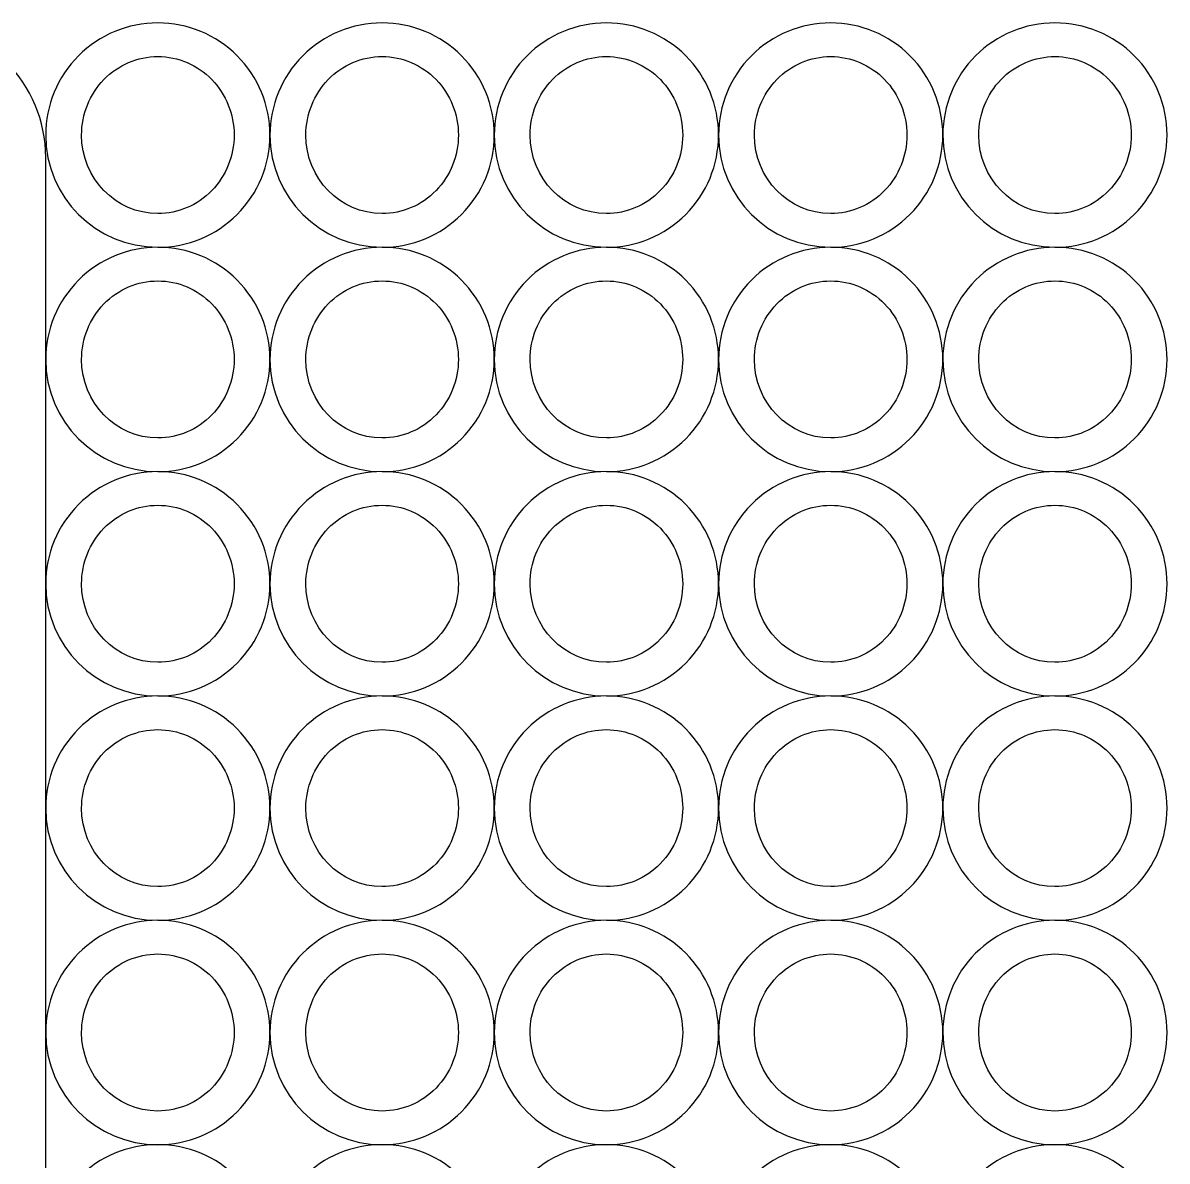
# Model space of a CAD drawing. Extents: x 0 to 100, y 0 to 100.
# Drawn here: x 74.49 to 100, y 24.63 to 50 of the extents above; entities that cross this region are included whole.
import ezdxf

# ---------------------------------------------------------------- set-up
doc = ezdxf.new("R2010")
doc.units = 0
doc.layers.add('Layer_1', color=7, linetype='CONTINUOUS')

msp = doc.modelspace()

# ---------------------------------------------------------------- linework, layer by layer
at = {"layer": 'Layer_1', "color": 7}
for p, q in [((77.49984, 49.24987), (77.49984, 49.24987)), ((82.499841, 49.24987), (82.499841, 49.24987)), ((87.499764, 49.24987), (87.499764, 49.24987)), ((92.499765, 49.24987), (92.499765, 49.24987)), ((97.499839, 49.249871), (97.499839, 49.249871)), ((75.000005, 2.999892), (75.000005, 47.0001)), ((77.49984, 45.000076), (77.49984, 45.000076)), ((82.499841, 45.000076), (82.499841, 45.000076)), ((87.499764, 45.000076), (87.499764, 45.000076)), ((92.499765, 45.000076), (92.499765, 45.000076)), ((97.499839, 45.000076), (97.499839, 45.000076)), ((77.49984, 44.24987), (77.49984, 44.24987)), ((82.499841, 44.24987), (82.499841, 44.24987)), ((87.499764, 44.24987), (87.499764, 44.24987)), ((92.499765, 44.24987), (92.499765, 44.24987)), ((97.499839, 44.24987), (97.499839, 44.24987)), ((77.49984, 39.999998), (77.49984, 39.999998)), ((82.499841, 39.999998), (82.499841, 39.999998)), ((87.499764, 39.999998), (87.499764, 39.999998)), ((92.499765, 39.999998), (92.499765, 39.999998)), ((97.499839, 39.999999), (97.499839, 39.999999)), ((77.49984, 39.249792), (77.49984, 39.249792)), ((82.499841, 39.249792), (82.499841, 39.249792)), ((87.499764, 39.249792), (87.499764, 39.249792)), ((92.499765, 39.249792), (92.499765, 39.249792)), ((97.499839, 39.249793), (97.499839, 39.249793)), ((77.49984, 35.000074), (77.49984, 35.000074)), ((82.499841, 35.000074), (82.499841, 35.000074)), ((87.499764, 35.000074), (87.499764, 35.000074)), ((92.499765, 35.000074), (92.499765, 35.000074)), ((97.499839, 35.000074), (97.499839, 35.000074)), ((77.49984, 34.249868), (77.49984, 34.249868)), ((82.499841, 34.249868), (82.499841, 34.249868)), ((87.499764, 34.249868), (87.499764, 34.249868)), ((92.499765, 34.249868), (92.499765, 34.249868)), ((97.499839, 34.249868), (97.499839, 34.249868)), ((77.49984, 30.000073), (77.49984, 30.000073)), ((82.499841, 30.000073), (82.499841, 30.000073)), ((87.499764, 30.000073), (87.499764, 30.000073)), ((92.499765, 30.000073), (92.499765, 30.000073)), ((97.499839, 30.000075), (97.499839, 30.000075)), ((77.49984, 29.249867), (77.49984, 29.249867)), ((82.499841, 29.249867), (82.499841, 29.249867)), ((87.499764, 29.249867), (87.499764, 29.249867)), ((92.499765, 29.249867), (92.499765, 29.249867)), ((97.499839, 29.249869), (97.499839, 29.249869)), ((77.49984, 25.000074), (77.49984, 25.000074)), ((82.499841, 25.000074), (82.499841, 25.000074)), ((87.499764, 25.000074), (87.499764, 25.000074)), ((92.499765, 25.000074), (92.499765, 25.000074)), ((97.499839, 25.000074), (97.499839, 25.000074))]:
    msp.add_line(p, q, dxfattribs=at)
for points in [[(71.99974, 49.999812), (73.661744, 49.999812), (75.000005, 51.33752), (75.000005, 52.999527)], [(75.000005, 47.0001), (75.000005, 48.662104), (73.661744, 49.999812), (71.99974, 49.999812)], [(77.49984, 50.000076), (76.836785, 50.000012), (76.200915, 49.736549), (75.732116, 49.267647)], [(79.267921, 49.267843), (78.799003, 49.736761), (78.16299, 50.000159), (77.49984, 50.000076)], [(82.499841, 50.000076), (81.836787, 50.000012), (81.200916, 49.736549), (80.732118, 49.267647)], [(84.267922, 49.267843), (83.799004, 49.736761), (83.162991, 50.000159), (82.499841, 50.000076)], [(87.499764, 50.000076), (86.836709, 50.000012), (86.200839, 49.736549), (85.73204, 49.267647)], [(89.267844, 49.267843), (88.798927, 49.736761), (88.162914, 50.000159), (87.499764, 50.000076)], [(92.499765, 50.000076), (91.836711, 50.000012), (91.20084, 49.736549), (90.732042, 49.267647)], [(94.267846, 49.267843), (93.798928, 49.736761), (93.162915, 50.000159), (92.499765, 50.000076)], [(97.499839, 50.000077), (96.836784, 50.000014), (96.200914, 49.736551), (95.732115, 49.267649)], [(99.267919, 49.267844), (98.799002, 49.736762), (98.162989, 50.000161), (97.499839, 50.000077)], [(75.732116, 49.267647), (75.263318, 48.798745), (74.999996, 48.162816), (75.000079, 47.499762)], [(76.297754, 48.73725), (76.616558, 49.06546), (77.048962, 49.249856), (77.49984, 49.24987)], [(77.49984, 49.24987), (77.950812, 49.250006), (78.383358, 49.065677), (78.702281, 48.73745)], [(80.000154, 47.499762), (80.000237, 48.162912), (79.736838, 48.798925), (79.267921, 49.267843)], [(80.732118, 49.267647), (80.263319, 48.798745), (79.999997, 48.162816), (80.00008, 47.499762)], [(81.297756, 48.73725), (81.616559, 49.06546), (82.048964, 49.249856), (82.499841, 49.24987)], [(82.499841, 49.24987), (82.950814, 49.250006), (83.383359, 49.065677), (83.702282, 48.73745)], [(85.000155, 47.499762), (85.000238, 48.162912), (84.73684, 48.798925), (84.267922, 49.267843)], [(85.73204, 49.267647), (85.263242, 48.798745), (84.99992, 48.162816), (85.000003, 47.499762)], [(86.297678, 48.73725), (86.616482, 49.06546), (87.048886, 49.249856), (87.499764, 49.24987)], [(87.499764, 49.24987), (87.950736, 49.250006), (88.383282, 49.065677), (88.702205, 48.73745)], [(90.000077, 47.499762), (90.000161, 48.162912), (89.736762, 48.798925), (89.267844, 49.267843)], [(90.732042, 49.267647), (90.263243, 48.798745), (89.999921, 48.162816), (90.000004, 47.499762)], [(91.297679, 48.73725), (91.616483, 49.06546), (92.048888, 49.249856), (92.499765, 49.24987)], [(92.499765, 49.24987), (92.950737, 49.250006), (93.383283, 49.065677), (93.702206, 48.73745)], [(95.000079, 47.499762), (95.000162, 48.162912), (94.736764, 48.798925), (94.267846, 49.267843)], [(95.732115, 49.267649), (95.263317, 48.798747), (94.999995, 48.162818), (95.000078, 47.499764)], [(96.297753, 48.737251), (96.616557, 49.065462), (97.048961, 49.249857), (97.499839, 49.249871)], [(97.499839, 49.249871), (97.950811, 49.250008), (98.383357, 49.065679), (98.70228, 48.737452)], [(100.000152, 47.499764), (100.000236, 48.162914), (99.736837, 48.798927), (99.267919, 49.267844)], [(75.799891, 47.499762), (75.799863, 47.9639), (75.978951, 48.409039), (76.297754, 48.73725)], [(78.702281, 48.73745), (79.021204, 48.409223), (79.200366, 47.963998), (79.200339, 47.499762)], [(80.799892, 47.499762), (80.799864, 47.9639), (80.978952, 48.409039), (81.297756, 48.73725)], [(83.702282, 48.73745), (84.021205, 48.409223), (84.200368, 47.963998), (84.20034, 47.499762)], [(85.799815, 47.499762), (85.799787, 47.9639), (85.978874, 48.409039), (86.297678, 48.73725)], [(88.702205, 48.73745), (89.021128, 48.409223), (89.20029, 47.963998), (89.200263, 47.499762)], [(90.799816, 47.499762), (90.799788, 47.9639), (90.978876, 48.409039), (91.297679, 48.73725)], [(93.702206, 48.73745), (94.021129, 48.409223), (94.200292, 47.963998), (94.200264, 47.499762)], [(95.79989, 47.499764), (95.799862, 47.963902), (95.978949, 48.409041), (96.297753, 48.737251)], [(98.70228, 48.737452), (99.021203, 48.409225), (99.200365, 47.964), (99.200338, 47.499764)], [(75.000079, 47.499762), (75.000211, 46.119237), (76.119315, 45.000133), (77.49984, 45.000001)], [(77.49984, 45.750204), (76.561143, 45.750233), (75.800128, 46.533457), (75.799891, 47.499762)], [(79.200339, 47.499762), (79.200225, 47.035621), (79.020999, 46.590537), (78.702092, 46.262429)], [(79.267725, 45.732039), (79.736627, 46.200837), (80.00009, 46.836708), (80.000154, 47.499762)], [(80.00008, 47.499762), (80.000212, 46.119237), (81.119316, 45.000133), (82.499841, 45.000001)], [(82.499841, 45.750204), (81.561145, 45.750233), (80.80013, 46.533457), (80.799892, 47.499762)], [(84.20034, 47.499762), (84.200226, 47.035621), (84.021, 46.590537), (83.702093, 46.262429)], [(84.267726, 45.732039), (84.736628, 46.200837), (85.000091, 46.836708), (85.000155, 47.499762)], [(85.000003, 47.499762), (85.000135, 46.119237), (86.119239, 45.000133), (87.499764, 45.000001)], [(87.499764, 45.750204), (86.561067, 45.750233), (85.800052, 46.533457), (85.799815, 47.499762)], [(89.200263, 47.499762), (89.200149, 47.035621), (89.020923, 46.590537), (88.702016, 46.262429)], [(89.267649, 45.732039), (89.736551, 46.200837), (90.000014, 46.836708), (90.000077, 47.499762)], [(90.000004, 47.499762), (90.000136, 46.119237), (91.11924, 45.000133), (92.499765, 45.000001)], [(92.499765, 45.750204), (91.561069, 45.750233), (90.800054, 46.533457), (90.799816, 47.499762)], [(94.200264, 47.499762), (94.20015, 47.035621), (94.020924, 46.590537), (93.702017, 46.262429)], [(94.26765, 45.732039), (94.736552, 46.200837), (95.000015, 46.836708), (95.000079, 47.499762)], [(95.000078, 47.499764), (95.00021, 46.119238), (96.119314, 45.000135), (97.499839, 45.000003)], [(97.499839, 45.750206), (96.561142, 45.750235), (95.800127, 46.533459), (95.79989, 47.499764)], [(99.200338, 47.499764), (99.200224, 47.035622), (99.020998, 46.590539), (98.702091, 46.262431)], [(99.267724, 45.73204), (99.736626, 46.200838), (100.000089, 46.836709), (100.000152, 47.499764)], [(78.702092, 46.262429), (78.383184, 45.934322), (77.95072, 45.750068), (77.49984, 45.750204)], [(83.702093, 46.262429), (83.383186, 45.934322), (82.950721, 45.750068), (82.499841, 45.750204)], [(88.702016, 46.262429), (88.383108, 45.934322), (87.950644, 45.750068), (87.499764, 45.750204)], [(93.702017, 46.262429), (93.38311, 45.934322), (92.950645, 45.750068), (92.499765, 45.750204)], [(98.702091, 46.262431), (98.383183, 45.934323), (97.950719, 45.75007), (97.499839, 45.750206)], [(77.49984, 45.000001), (78.162894, 44.999918), (78.798823, 45.26324), (79.267725, 45.732039)], [(82.499841, 45.000001), (83.162895, 44.999918), (83.798824, 45.26324), (84.267726, 45.732039)], [(87.499764, 45.000001), (88.162818, 44.999918), (88.798747, 45.26324), (89.267649, 45.732039)], [(92.499765, 45.000001), (93.162819, 44.999918), (93.798748, 45.26324), (94.26765, 45.732039)], [(97.499839, 45.000003), (98.162893, 44.99992), (98.798822, 45.263242), (99.267724, 45.73204)], [(77.49984, 45.000076), (76.836785, 45.000012), (76.200915, 44.736549), (75.732116, 44.267647)], [(79.267921, 44.267843), (78.799003, 44.736761), (78.16299, 45.000159), (77.49984, 45.000076)], [(82.499841, 45.000076), (81.836787, 45.000012), (81.200916, 44.736549), (80.732118, 44.267647)], [(84.267922, 44.267843), (83.799004, 44.736761), (83.162991, 45.000159), (82.499841, 45.000076)], [(87.499764, 45.000076), (86.836709, 45.000012), (86.200839, 44.736549), (85.73204, 44.267647)], [(89.267844, 44.267843), (88.798927, 44.736761), (88.162914, 45.000159), (87.499764, 45.000076)], [(92.499765, 45.000076), (91.836711, 45.000012), (91.20084, 44.736549), (90.732042, 44.267647)], [(94.267846, 44.267843), (93.798928, 44.736761), (93.162915, 45.000159), (92.499765, 45.000076)], [(97.499839, 45.000076), (96.836784, 45.000013), (96.200914, 44.736549), (95.732115, 44.267648)], [(99.267919, 44.267843), (98.799002, 44.736761), (98.162989, 45.000159), (97.499839, 45.000076)], [(75.732116, 44.267647), (75.263318, 43.798745), (74.999996, 43.162816), (75.000079, 42.499762)], [(76.297754, 43.73725), (76.616558, 44.06546), (77.048962, 44.249856), (77.49984, 44.24987)], [(77.49984, 44.24987), (77.950812, 44.250006), (78.383358, 44.065677), (78.702281, 43.73745)], [(80.000154, 42.499762), (80.000237, 43.162912), (79.736838, 43.798925), (79.267921, 44.267843)], [(80.732118, 44.267647), (80.263319, 43.798745), (79.999997, 43.162816), (80.00008, 42.499762)], [(81.297756, 43.73725), (81.616559, 44.06546), (82.048964, 44.249856), (82.499841, 44.24987)], [(82.499841, 44.24987), (82.950814, 44.250006), (83.383359, 44.065677), (83.702282, 43.73745)], [(85.000155, 42.499762), (85.000238, 43.162912), (84.73684, 43.798925), (84.267922, 44.267843)], [(85.73204, 44.267647), (85.263242, 43.798745), (84.99992, 43.162816), (85.000003, 42.499762)], [(86.297678, 43.73725), (86.616482, 44.06546), (87.048886, 44.249856), (87.499764, 44.24987)], [(87.499764, 44.24987), (87.950736, 44.250006), (88.383282, 44.065677), (88.702205, 43.73745)], [(90.000077, 42.499762), (90.000161, 43.162912), (89.736762, 43.798925), (89.267844, 44.267843)], [(90.732042, 44.267647), (90.263243, 43.798745), (89.999921, 43.162816), (90.000004, 42.499762)], [(91.297679, 43.73725), (91.616483, 44.06546), (92.048888, 44.249856), (92.499765, 44.24987)], [(92.499765, 44.24987), (92.950737, 44.250006), (93.383283, 44.065677), (93.702206, 43.73745)], [(95.000079, 42.499762), (95.000162, 43.162912), (94.736764, 43.798925), (94.267846, 44.267843)], [(95.732115, 44.267648), (95.263317, 43.798746), (94.999995, 43.162816), (95.000078, 42.499762)], [(96.297753, 43.73725), (96.616557, 44.065461), (97.048961, 44.249856), (97.499839, 44.24987)], [(97.499839, 44.24987), (97.950811, 44.250006), (98.383357, 44.065677), (98.70228, 43.737451)], [(100.000152, 42.499762), (100.000236, 43.162912), (99.736837, 43.798925), (99.267919, 44.267843)], [(75.799891, 42.499762), (75.799863, 42.9639), (75.978951, 43.409039), (76.297754, 43.73725)], [(78.702281, 43.73745), (79.021204, 43.409223), (79.200366, 42.963999), (79.200339, 42.499762)], [(80.799892, 42.499762), (80.799864, 42.9639), (80.978952, 43.409039), (81.297756, 43.73725)], [(83.702282, 43.73745), (84.021205, 43.409223), (84.200368, 42.963999), (84.20034, 42.499762)], [(85.799815, 42.499762), (85.799787, 42.9639), (85.978874, 43.409039), (86.297678, 43.73725)], [(88.702205, 43.73745), (89.021128, 43.409223), (89.20029, 42.963999), (89.200263, 42.499762)], [(90.799816, 42.499762), (90.799788, 42.9639), (90.978876, 43.409039), (91.297679, 43.73725)], [(93.702206, 43.73745), (94.021129, 43.409223), (94.200292, 42.963999), (94.200264, 42.499762)], [(95.79989, 42.499762), (95.799862, 42.963901), (95.978949, 43.40904), (96.297753, 43.73725)], [(98.70228, 43.737451), (99.021203, 43.409224), (99.200365, 42.963999), (99.200338, 42.499762)], [(75.000079, 42.499762), (75.000211, 41.119237), (76.119315, 40.000133), (77.49984, 40.000001)], [(77.49984, 40.750204), (76.561143, 40.750233), (75.800128, 41.533457), (75.799891, 42.499762)], [(79.200339, 42.499762), (79.200225, 42.035621), (79.020999, 41.590537), (78.702092, 41.262429)], [(79.267725, 40.732039), (79.736627, 41.200837), (80.00009, 41.836708), (80.000154, 42.499762)], [(80.00008, 42.499762), (80.000212, 41.119237), (81.119316, 40.000133), (82.499841, 40.000001)], [(82.499841, 40.750204), (81.561145, 40.750233), (80.80013, 41.533457), (80.799892, 42.499762)], [(84.20034, 42.499762), (84.200226, 42.035621), (84.021, 41.590537), (83.702093, 41.262429)], [(84.267726, 40.732039), (84.736628, 41.200837), (85.000091, 41.836708), (85.000155, 42.499762)], [(85.000003, 42.499762), (85.000135, 41.119237), (86.119239, 40.000133), (87.499764, 40.000001)], [(87.499764, 40.750204), (86.561067, 40.750233), (85.800052, 41.533457), (85.799815, 42.499762)], [(89.200263, 42.499762), (89.200149, 42.035621), (89.020923, 41.590537), (88.702016, 41.262429)], [(89.267649, 40.732039), (89.736551, 41.200837), (90.000014, 41.836708), (90.000077, 42.499762)], [(90.000004, 42.499762), (90.000136, 41.119237), (91.11924, 40.000133), (92.499765, 40.000001)], [(92.499765, 40.750204), (91.561069, 40.750233), (90.800054, 41.533457), (90.799816, 42.499762)], [(94.200264, 42.499762), (94.20015, 42.035621), (94.020924, 41.590537), (93.702017, 41.262429)], [(94.26765, 40.732039), (94.736552, 41.200837), (95.000015, 41.836708), (95.000079, 42.499762)], [(95.000078, 42.499762), (95.00021, 41.119237), (96.119314, 40.000134), (97.499839, 40.000001)], [(97.499839, 40.750205), (96.561142, 40.750234), (95.800127, 41.533457), (95.79989, 42.499762)], [(99.200338, 42.499762), (99.200224, 42.035621), (99.020998, 41.590537), (98.702091, 41.26243)], [(99.267724, 40.732039), (99.736626, 41.200837), (100.000089, 41.836708), (100.000152, 42.499762)], [(78.702092, 41.262429), (78.383184, 40.934322), (77.95072, 40.750068), (77.49984, 40.750204)], [(83.702093, 41.262429), (83.383186, 40.934322), (82.950721, 40.750068), (82.499841, 40.750204)], [(88.702016, 41.262429), (88.383108, 40.934322), (87.950644, 40.750068), (87.499764, 40.750204)], [(93.702017, 41.262429), (93.38311, 40.934322), (92.950645, 40.750068), (92.499765, 40.750204)], [(98.702091, 41.26243), (98.383183, 40.934322), (97.950719, 40.750068), (97.499839, 40.750205)], [(77.49984, 40.000001), (78.162894, 39.999918), (78.798823, 40.26324), (79.267725, 40.732039)], [(82.499841, 40.000001), (83.162895, 39.999918), (83.798824, 40.26324), (84.267726, 40.732039)], [(87.499764, 40.000001), (88.162818, 39.999918), (88.798747, 40.26324), (89.267649, 40.732039)], [(92.499765, 40.000001), (93.162819, 39.999918), (93.798748, 40.26324), (94.26765, 40.732039)], [(97.499839, 40.000001), (98.162893, 39.999918), (98.798822, 40.263241), (99.267724, 40.732039)], [(77.49984, 39.999998), (76.836785, 39.999935), (76.200915, 39.736472), (75.732116, 39.26757)], [(79.267921, 39.267765), (78.799003, 39.736683), (78.16299, 40.000082), (77.49984, 39.999998)], [(82.499841, 39.999998), (81.836787, 39.999935), (81.200916, 39.736472), (80.732118, 39.26757)], [(84.267922, 39.267765), (83.799004, 39.736683), (83.162991, 40.000082), (82.499841, 39.999998)], [(87.499764, 39.999998), (86.836709, 39.999935), (86.200839, 39.736472), (85.73204, 39.26757)], [(89.267844, 39.267765), (88.798927, 39.736683), (88.162914, 40.000082), (87.499764, 39.999998)], [(92.499765, 39.999998), (91.836711, 39.999935), (91.20084, 39.736472), (90.732042, 39.26757)], [(94.267846, 39.267765), (93.798928, 39.736683), (93.162915, 40.000082), (92.499765, 39.999998)], [(97.499839, 39.999999), (96.836784, 39.999935), (96.200914, 39.736472), (95.732115, 39.26757)], [(99.267919, 39.267766), (98.799002, 39.736683), (98.162989, 40.000082), (97.499839, 39.999999)], [(75.732116, 39.26757), (75.263318, 38.798668), (74.999996, 38.162739), (75.000079, 37.499684)], [(76.297754, 38.737172), (76.616558, 39.065383), (77.048962, 39.249778), (77.49984, 39.249792)], [(77.49984, 39.249792), (77.950812, 39.249929), (78.383358, 39.0656), (78.702281, 38.737373)], [(80.000154, 37.499684), (80.000237, 38.162834), (79.736838, 38.798847), (79.267921, 39.267765)], [(80.732118, 39.26757), (80.263319, 38.798668), (79.999997, 38.162739), (80.00008, 37.499684)], [(81.297756, 38.737172), (81.616559, 39.065383), (82.048964, 39.249778), (82.499841, 39.249792)], [(82.499841, 39.249792), (82.950814, 39.249929), (83.383359, 39.0656), (83.702282, 38.737373)], [(85.000155, 37.499684), (85.000238, 38.162834), (84.73684, 38.798847), (84.267922, 39.267765)], [(85.73204, 39.26757), (85.263242, 38.798668), (84.99992, 38.162739), (85.000003, 37.499684)], [(86.297678, 38.737172), (86.616482, 39.065383), (87.048886, 39.249778), (87.499764, 39.249792)], [(87.499764, 39.249792), (87.950736, 39.249929), (88.383282, 39.0656), (88.702205, 38.737373)], [(90.000077, 37.499684), (90.000161, 38.162834), (89.736762, 38.798847), (89.267844, 39.267765)], [(90.732042, 39.26757), (90.263243, 38.798668), (89.999921, 38.162739), (90.000004, 37.499684)], [(91.297679, 38.737172), (91.616483, 39.065383), (92.048888, 39.249778), (92.499765, 39.249792)], [(92.499765, 39.249792), (92.950737, 39.249929), (93.383283, 39.0656), (93.702206, 38.737373)], [(95.000079, 37.499684), (95.000162, 38.162834), (94.736764, 38.798847), (94.267846, 39.267765)], [(95.732115, 39.26757), (95.263317, 38.798668), (94.999995, 38.162739), (95.000078, 37.499685)], [(96.297753, 38.737173), (96.616557, 39.065383), (97.048961, 39.249779), (97.499839, 39.249793)], [(97.499839, 39.249793), (97.950811, 39.249929), (98.383357, 39.0656), (98.70228, 38.737373)], [(100.000152, 37.499685), (100.000236, 38.162835), (99.736837, 38.798848), (99.267919, 39.267766)], [(75.799891, 37.499684), (75.799863, 37.963823), (75.978951, 38.408962), (76.297754, 38.737172)], [(78.702281, 38.737373), (79.021204, 38.409146), (79.200366, 37.963921), (79.200339, 37.499684)], [(80.799892, 37.499684), (80.799864, 37.963823), (80.978952, 38.408962), (81.297756, 38.737172)], [(83.702282, 38.737373), (84.021205, 38.409146), (84.200368, 37.963921), (84.20034, 37.499684)], [(85.799815, 37.499684), (85.799787, 37.963823), (85.978874, 38.408962), (86.297678, 38.737172)], [(88.702205, 38.737373), (89.021128, 38.409146), (89.20029, 37.963921), (89.200263, 37.499684)], [(90.799816, 37.499684), (90.799788, 37.963823), (90.978876, 38.408962), (91.297679, 38.737172)], [(93.702206, 38.737373), (94.021129, 38.409146), (94.200292, 37.963921), (94.200264, 37.499684)], [(95.79989, 37.499685), (95.799862, 37.963823), (95.978949, 38.408962), (96.297753, 38.737173)], [(98.70228, 38.737373), (99.021203, 38.409146), (99.200365, 37.963921), (99.200338, 37.499685)], [(75.000079, 37.499684), (75.000211, 36.119159), (76.119315, 35.000056), (77.49984, 34.999924)], [(77.49984, 35.750127), (76.561143, 35.750156), (75.800128, 36.53338), (75.799891, 37.499684)], [(79.200339, 37.499684), (79.200225, 37.035543), (79.020999, 36.59046), (78.702092, 36.262352)], [(79.267725, 35.731961), (79.736627, 36.200759), (80.00009, 36.83663), (80.000154, 37.499684)], [(80.00008, 37.499684), (80.000212, 36.119159), (81.119316, 35.000056), (82.499841, 34.999924)], [(82.499841, 35.750127), (81.561145, 35.750156), (80.80013, 36.53338), (80.799892, 37.499684)], [(84.20034, 37.499684), (84.200226, 37.035543), (84.021, 36.59046), (83.702093, 36.262352)], [(84.267726, 35.731961), (84.736628, 36.200759), (85.000091, 36.83663), (85.000155, 37.499684)], [(85.000003, 37.499684), (85.000135, 36.119159), (86.119239, 35.000056), (87.499764, 34.999924)], [(87.499764, 35.750127), (86.561067, 35.750156), (85.800052, 36.53338), (85.799815, 37.499684)], [(89.200263, 37.499684), (89.200149, 37.035543), (89.020923, 36.59046), (88.702016, 36.262352)], [(89.267649, 35.731961), (89.736551, 36.200759), (90.000014, 36.83663), (90.000077, 37.499684)], [(90.000004, 37.499684), (90.000136, 36.119159), (91.11924, 35.000056), (92.499765, 34.999924)], [(92.499765, 35.750127), (91.561069, 35.750156), (90.800054, 36.53338), (90.799816, 37.499684)], [(94.200264, 37.499684), (94.20015, 37.035543), (94.020924, 36.59046), (93.702017, 36.262352)], [(94.26765, 35.731961), (94.736552, 36.200759), (95.000015, 36.83663), (95.000079, 37.499684)], [(95.000078, 37.499685), (95.00021, 36.11916), (96.119314, 35.000056), (97.499839, 34.999924)], [(97.499839, 35.750127), (96.561142, 35.750156), (95.800127, 36.53338), (95.79989, 37.499685)], [(99.200338, 37.499685), (99.200224, 37.035544), (99.020998, 36.59046), (98.702091, 36.262352)], [(99.267724, 35.731961), (99.736626, 36.20076), (100.000089, 36.836631), (100.000152, 37.499685)], [(78.702092, 36.262352), (78.383184, 35.934244), (77.95072, 35.749991), (77.49984, 35.750127)], [(83.702093, 36.262352), (83.383186, 35.934244), (82.950721, 35.749991), (82.499841, 35.750127)], [(88.702016, 36.262352), (88.383108, 35.934244), (87.950644, 35.749991), (87.499764, 35.750127)], [(93.702017, 36.262352), (93.38311, 35.934244), (92.950645, 35.749991), (92.499765, 35.750127)], [(98.702091, 36.262352), (98.383183, 35.934244), (97.950719, 35.749991), (97.499839, 35.750127)], [(77.49984, 34.999924), (78.162894, 34.99984), (78.798823, 35.263163), (79.267725, 35.731961)], [(82.499841, 34.999924), (83.162895, 34.99984), (83.798824, 35.263163), (84.267726, 35.731961)], [(87.499764, 34.999924), (88.162818, 34.99984), (88.798747, 35.263163), (89.267649, 35.731961)], [(92.499765, 34.999924), (93.162819, 34.99984), (93.798748, 35.263163), (94.26765, 35.731961)], [(97.499839, 34.999924), (98.162893, 34.999841), (98.798822, 35.263163), (99.267724, 35.731961)], [(77.49984, 35.000074), (76.836785, 35.00001), (76.200915, 34.736547), (75.732116, 34.267645)], [(79.267921, 34.267841), (78.799003, 34.736758), (78.16299, 35.000157), (77.49984, 35.000074)], [(82.499841, 35.000074), (81.836787, 35.00001), (81.200916, 34.736547), (80.732118, 34.267645)], [(84.267922, 34.267841), (83.799004, 34.736758), (83.162991, 35.000157), (82.499841, 35.000074)], [(87.499764, 35.000074), (86.836709, 35.00001), (86.200839, 34.736547), (85.73204, 34.267645)], [(89.267844, 34.267841), (88.798927, 34.736758), (88.162914, 35.000157), (87.499764, 35.000074)], [(92.499765, 35.000074), (91.836711, 35.00001), (91.20084, 34.736547), (90.732042, 34.267645)], [(94.267846, 34.267841), (93.798928, 34.736758), (93.162915, 35.000157), (92.499765, 35.000074)], [(97.499839, 35.000074), (96.836784, 35.00001), (96.200914, 34.736547), (95.732115, 34.267645)], [(99.267919, 34.267841), (98.799002, 34.736758), (98.162989, 35.000157), (97.499839, 35.000074)], [(75.732116, 34.267645), (75.263318, 33.798743), (74.999996, 33.162814), (75.000079, 32.49976)], [(76.297754, 33.737248), (76.616558, 34.065458), (77.048962, 34.249854), (77.49984, 34.249868)], [(77.49984, 34.249868), (77.950812, 34.250004), (78.383358, 34.065675), (78.702281, 33.737448)], [(80.000154, 32.49976), (80.000237, 33.16291), (79.736838, 33.798923), (79.267921, 34.267841)], [(80.732118, 34.267645), (80.263319, 33.798743), (79.999997, 33.162814), (80.00008, 32.49976)], [(81.297756, 33.737248), (81.616559, 34.065458), (82.048964, 34.249854), (82.499841, 34.249868)], [(82.499841, 34.249868), (82.950814, 34.250004), (83.383359, 34.065675), (83.702282, 33.737448)], [(85.000155, 32.49976), (85.000238, 33.16291), (84.73684, 33.798923), (84.267922, 34.267841)], [(85.73204, 34.267645), (85.263242, 33.798743), (84.99992, 33.162814), (85.000003, 32.49976)], [(86.297678, 33.737248), (86.616482, 34.065458), (87.048886, 34.249854), (87.499764, 34.249868)], [(87.499764, 34.249868), (87.950736, 34.250004), (88.383282, 34.065675), (88.702205, 33.737448)], [(90.000077, 32.49976), (90.000161, 33.16291), (89.736762, 33.798923), (89.267844, 34.267841)], [(90.732042, 34.267645), (90.263243, 33.798743), (89.999921, 33.162814), (90.000004, 32.49976)], [(91.297679, 33.737248), (91.616483, 34.065458), (92.048888, 34.249854), (92.499765, 34.249868)], [(92.499765, 34.249868), (92.950737, 34.250004), (93.383283, 34.065675), (93.702206, 33.737448)], [(95.000079, 32.49976), (95.000162, 33.16291), (94.736764, 33.798923), (94.267846, 34.267841)], [(95.732115, 34.267645), (95.263317, 33.798743), (94.999995, 33.162814), (95.000078, 32.49976)], [(96.297753, 33.737248), (96.616557, 34.065458), (97.048961, 34.249854), (97.499839, 34.249868)], [(97.499839, 34.249868), (97.950811, 34.250004), (98.383357, 34.065675), (98.70228, 33.737448)], [(100.000152, 32.49976), (100.000236, 33.16291), (99.736837, 33.798923), (99.267919, 34.267841)], [(75.799891, 32.49976), (75.799863, 32.963898), (75.978951, 33.409037), (76.297754, 33.737248)], [(78.702281, 33.737448), (79.021204, 33.409221), (79.200366, 32.963996), (79.200339, 32.49976)], [(80.799892, 32.49976), (80.799864, 32.963898), (80.978952, 33.409037), (81.297756, 33.737248)], [(83.702282, 33.737448), (84.021205, 33.409221), (84.200368, 32.963996), (84.20034, 32.49976)], [(85.799815, 32.49976), (85.799787, 32.963898), (85.978874, 33.409037), (86.297678, 33.737248)], [(88.702205, 33.737448), (89.021128, 33.409221), (89.20029, 32.963996), (89.200263, 32.49976)], [(90.799816, 32.49976), (90.799788, 32.963898), (90.978876, 33.409037), (91.297679, 33.737248)], [(93.702206, 33.737448), (94.021129, 33.409221), (94.200292, 32.963996), (94.200264, 32.49976)], [(95.79989, 32.49976), (95.799862, 32.963898), (95.978949, 33.409037), (96.297753, 33.737248)], [(98.70228, 33.737448), (99.021203, 33.409221), (99.200365, 32.963996), (99.200338, 32.49976)], [(75.000079, 32.49976), (75.000211, 31.119235), (76.119315, 30.000131), (77.49984, 29.999999)], [(77.49984, 30.750202), (76.561143, 30.750231), (75.800128, 31.533455), (75.799891, 32.49976)], [(79.200339, 32.49976), (79.200225, 32.035618), (79.020999, 31.590535), (78.702092, 31.262427)], [(79.267725, 30.732036), (79.736627, 31.200835), (80.00009, 31.836705), (80.000154, 32.49976)], [(80.00008, 32.49976), (80.000212, 31.119235), (81.119316, 30.000131), (82.499841, 29.999999)], [(82.499841, 30.750202), (81.561145, 30.750231), (80.80013, 31.533455), (80.799892, 32.49976)], [(84.20034, 32.49976), (84.200226, 32.035618), (84.021, 31.590535), (83.702093, 31.262427)], [(84.267726, 30.732036), (84.736628, 31.200835), (85.000091, 31.836705), (85.000155, 32.49976)], [(85.000003, 32.49976), (85.000135, 31.119235), (86.119239, 30.000131), (87.499764, 29.999999)], [(87.499764, 30.750202), (86.561067, 30.750231), (85.800052, 31.533455), (85.799815, 32.49976)], [(89.200263, 32.49976), (89.200149, 32.035618), (89.020923, 31.590535), (88.702016, 31.262427)], [(89.267649, 30.732036), (89.736551, 31.200835), (90.000014, 31.836705), (90.000077, 32.49976)], [(90.000004, 32.49976), (90.000136, 31.119235), (91.11924, 30.000131), (92.499765, 29.999999)], [(92.499765, 30.750202), (91.561069, 30.750231), (90.800054, 31.533455), (90.799816, 32.49976)], [(94.200264, 32.49976), (94.20015, 32.035618), (94.020924, 31.590535), (93.702017, 31.262427)], [(94.26765, 30.732036), (94.736552, 31.200835), (95.000015, 31.836705), (95.000079, 32.49976)], [(95.000078, 32.49976), (95.00021, 31.119235), (96.119314, 30.000131), (97.499839, 29.999999)], [(97.499839, 30.750202), (96.561142, 30.750231), (95.800127, 31.533455), (95.79989, 32.49976)], [(99.200338, 32.49976), (99.200224, 32.035618), (99.020998, 31.590535), (98.702091, 31.262427)], [(99.267724, 30.732036), (99.736626, 31.200835), (100.000089, 31.836705), (100.000152, 32.49976)], [(78.702092, 31.262427), (78.383184, 30.934319), (77.95072, 30.750066), (77.49984, 30.750202)], [(83.702093, 31.262427), (83.383186, 30.934319), (82.950721, 30.750066), (82.499841, 30.750202)], [(88.702016, 31.262427), (88.383108, 30.934319), (87.950644, 30.750066), (87.499764, 30.750202)], [(93.702017, 31.262427), (93.38311, 30.934319), (92.950645, 30.750066), (92.499765, 30.750202)], [(98.702091, 31.262427), (98.383183, 30.934319), (97.950719, 30.750066), (97.499839, 30.750202)], [(77.49984, 29.999999), (78.162894, 29.999916), (78.798823, 30.263238), (79.267725, 30.732036)], [(82.499841, 29.999999), (83.162895, 29.999916), (83.798824, 30.263238), (84.267726, 30.732036)], [(87.499764, 29.999999), (88.162818, 29.999916), (88.798747, 30.263238), (89.267649, 30.732036)], [(92.499765, 29.999999), (93.162819, 29.999916), (93.798748, 30.263238), (94.26765, 30.732036)], [(97.499839, 29.999999), (98.162893, 29.999916), (98.798822, 30.263238), (99.267724, 30.732036)], [(77.49984, 30.000073), (76.836785, 30.00001), (76.200915, 29.736547), (75.732116, 29.267645)], [(79.267921, 29.26784), (78.799003, 29.736758), (78.16299, 30.000157), (77.49984, 30.000073)], [(82.499841, 30.000073), (81.836787, 30.00001), (81.200916, 29.736547), (80.732118, 29.267645)], [(84.267922, 29.26784), (83.799004, 29.736758), (83.162991, 30.000157), (82.499841, 30.000073)], [(87.499764, 30.000073), (86.836709, 30.00001), (86.200839, 29.736547), (85.73204, 29.267645)], [(89.267844, 29.26784), (88.798927, 29.736758), (88.162914, 30.000157), (87.499764, 30.000073)], [(92.499765, 30.000073), (91.836711, 30.00001), (91.20084, 29.736547), (90.732042, 29.267645)], [(94.267846, 29.26784), (93.798928, 29.736758), (93.162915, 30.000157), (92.499765, 30.000073)], [(97.499839, 30.000075), (96.836784, 30.000012), (96.200914, 29.736548), (95.732115, 29.267646)], [(99.267919, 29.267842), (98.799002, 29.73676), (98.162989, 30.000158), (97.499839, 30.000075)], [(75.732116, 29.267645), (75.263318, 28.798743), (74.999996, 28.162814), (75.000079, 27.499759)], [(76.297754, 28.737247), (76.616558, 29.065458), (77.048962, 29.249853), (77.49984, 29.249867)], [(77.49984, 29.249867), (77.950812, 29.250004), (78.383358, 29.065675), (78.702281, 28.737448)], [(80.000154, 27.499759), (80.000237, 28.162909), (79.736838, 28.798922), (79.267921, 29.26784)], [(80.732118, 29.267645), (80.263319, 28.798743), (79.999997, 28.162814), (80.00008, 27.499759)], [(81.297756, 28.737247), (81.616559, 29.065458), (82.048964, 29.249853), (82.499841, 29.249867)], [(82.499841, 29.249867), (82.950814, 29.250004), (83.383359, 29.065675), (83.702282, 28.737448)], [(85.000155, 27.499759), (85.000238, 28.162909), (84.73684, 28.798922), (84.267922, 29.26784)], [(85.73204, 29.267645), (85.263242, 28.798743), (84.99992, 28.162814), (85.000003, 27.499759)], [(86.297678, 28.737247), (86.616482, 29.065458), (87.048886, 29.249853), (87.499764, 29.249867)], [(87.499764, 29.249867), (87.950736, 29.250004), (88.383282, 29.065675), (88.702205, 28.737448)], [(90.000077, 27.499759), (90.000161, 28.162909), (89.736762, 28.798922), (89.267844, 29.26784)], [(90.732042, 29.267645), (90.263243, 28.798743), (89.999921, 28.162814), (90.000004, 27.499759)], [(91.297679, 28.737247), (91.616483, 29.065458), (92.048888, 29.249853), (92.499765, 29.249867)], [(92.499765, 29.249867), (92.950737, 29.250004), (93.383283, 29.065675), (93.702206, 28.737448)], [(95.000079, 27.499759), (95.000162, 28.162909), (94.736764, 28.798922), (94.267846, 29.26784)], [(95.732115, 29.267646), (95.263317, 28.798745), (94.999995, 28.162815), (95.000078, 27.499761)], [(96.297753, 28.737249), (96.616557, 29.06546), (97.048961, 29.249855), (97.499839, 29.249869)], [(97.499839, 29.249869), (97.950811, 29.250005), (98.383357, 29.065676), (98.70228, 28.737449)], [(100.000152, 27.499761), (100.000236, 28.162911), (99.736837, 28.798924), (99.267919, 29.267842)], [(75.799891, 27.499759), (75.799863, 27.963898), (75.978951, 28.409037), (76.297754, 28.737247)], [(78.702281, 28.737448), (79.021204, 28.409221), (79.200366, 27.963996), (79.200339, 27.499759)], [(80.799892, 27.499759), (80.799864, 27.963898), (80.978952, 28.409037), (81.297756, 28.737247)], [(83.702282, 28.737448), (84.021205, 28.409221), (84.200368, 27.963996), (84.20034, 27.499759)], [(85.799815, 27.499759), (85.799787, 27.963898), (85.978874, 28.409037), (86.297678, 28.737247)], [(88.702205, 28.737448), (89.021128, 28.409221), (89.20029, 27.963996), (89.200263, 27.499759)], [(90.799816, 27.499759), (90.799788, 27.963898), (90.978876, 28.409037), (91.297679, 28.737247)], [(93.702206, 28.737448), (94.021129, 28.409221), (94.200292, 27.963996), (94.200264, 27.499759)], [(95.79989, 27.499761), (95.799862, 27.9639), (95.978949, 28.409039), (96.297753, 28.737249)], [(98.70228, 28.737449), (99.021203, 28.409223), (99.200365, 27.963998), (99.200338, 27.499761)], [(75.000079, 27.499759), (75.000211, 26.119234), (76.119315, 25.000131), (77.49984, 24.999999)], [(77.49984, 25.750202), (76.561143, 25.750231), (75.800128, 26.533455), (75.799891, 27.499759)], [(79.200339, 27.499759), (79.200225, 27.035618), (79.020999, 26.590535), (78.702092, 26.262427)], [(79.267725, 25.732036), (79.736627, 26.200834), (80.00009, 26.836705), (80.000154, 27.499759)], [(80.00008, 27.499759), (80.000212, 26.119234), (81.119316, 25.000131), (82.499841, 24.999999)], [(82.499841, 25.750202), (81.561145, 25.750231), (80.80013, 26.533455), (80.799892, 27.499759)], [(84.20034, 27.499759), (84.200226, 27.035618), (84.021, 26.590535), (83.702093, 26.262427)], [(84.267726, 25.732036), (84.736628, 26.200834), (85.000091, 26.836705), (85.000155, 27.499759)], [(85.000003, 27.499759), (85.000135, 26.119234), (86.119239, 25.000131), (87.499764, 24.999999)], [(87.499764, 25.750202), (86.561067, 25.750231), (85.800052, 26.533455), (85.799815, 27.499759)], [(89.200263, 27.499759), (89.200149, 27.035618), (89.020923, 26.590535), (88.702016, 26.262427)], [(89.267649, 25.732036), (89.736551, 26.200834), (90.000014, 26.836705), (90.000077, 27.499759)], [(90.000004, 27.499759), (90.000136, 26.119234), (91.11924, 25.000131), (92.499765, 24.999999)], [(92.499765, 25.750202), (91.561069, 25.750231), (90.800054, 26.533455), (90.799816, 27.499759)], [(94.200264, 27.499759), (94.20015, 27.035618), (94.020924, 26.590535), (93.702017, 26.262427)], [(94.26765, 25.732036), (94.736552, 26.200834), (95.000015, 26.836705), (95.000079, 27.499759)], [(95.000078, 27.499761), (95.00021, 26.119236), (96.119314, 25.000133), (97.499839, 25)], [(97.499839, 25.750204), (96.561142, 25.750233), (95.800127, 26.533456), (95.79989, 27.499761)], [(99.200338, 27.499761), (99.200224, 27.03562), (99.020998, 26.590536), (98.702091, 26.262429)], [(99.267724, 25.732038), (99.736626, 26.200836), (100.000089, 26.836707), (100.000152, 27.499761)], [(78.702092, 26.262427), (78.383184, 25.934319), (77.95072, 25.750066), (77.49984, 25.750202)], [(83.702093, 26.262427), (83.383186, 25.934319), (82.950721, 25.750066), (82.499841, 25.750202)], [(88.702016, 26.262427), (88.383108, 25.934319), (87.950644, 25.750066), (87.499764, 25.750202)], [(93.702017, 26.262427), (93.38311, 25.934319), (92.950645, 25.750066), (92.499765, 25.750202)], [(98.702091, 26.262429), (98.383183, 25.934321), (97.950719, 25.750067), (97.499839, 25.750204)], [(77.49984, 24.999999), (78.162894, 24.999915), (78.798823, 25.263238), (79.267725, 25.732036)], [(82.499841, 24.999999), (83.162895, 24.999915), (83.798824, 25.263238), (84.267726, 25.732036)], [(87.499764, 24.999999), (88.162818, 24.999915), (88.798747, 25.263238), (89.267649, 25.732036)], [(92.499765, 24.999999), (93.162819, 24.999915), (93.798748, 25.263238), (94.26765, 25.732036)], [(97.499839, 25), (98.162893, 24.999917), (98.798822, 25.26324), (99.267724, 25.732038)], [(77.49984, 25.000074), (76.836785, 25.00001), (76.200915, 24.736547), (75.732116, 24.267645)], [(79.267921, 24.26784), (78.799003, 24.736758), (78.16299, 25.000157), (77.49984, 25.000074)], [(82.499841, 25.000074), (81.836787, 25.00001), (81.200916, 24.736547), (80.732118, 24.267645)], [(84.267922, 24.26784), (83.799004, 24.736758), (83.162991, 25.000157), (82.499841, 25.000074)], [(87.499764, 25.000074), (86.836709, 25.00001), (86.200839, 24.736547), (85.73204, 24.267645)], [(89.267844, 24.26784), (88.798927, 24.736758), (88.162914, 25.000157), (87.499764, 25.000074)], [(92.499765, 25.000074), (91.836711, 25.00001), (91.20084, 24.736547), (90.732042, 24.267645)], [(94.267846, 24.26784), (93.798928, 24.736758), (93.162915, 25.000157), (92.499765, 25.000074)], [(97.499839, 25.000074), (96.836784, 25.00001), (96.200914, 24.736547), (95.732115, 24.267645)], [(99.267919, 24.267841), (98.799002, 24.736759), (98.162989, 25.000157), (97.499839, 25.000074)]]:
    msp.add_open_spline(points, degree=3, dxfattribs=at)

doc.saveas('drawing.dxf')
